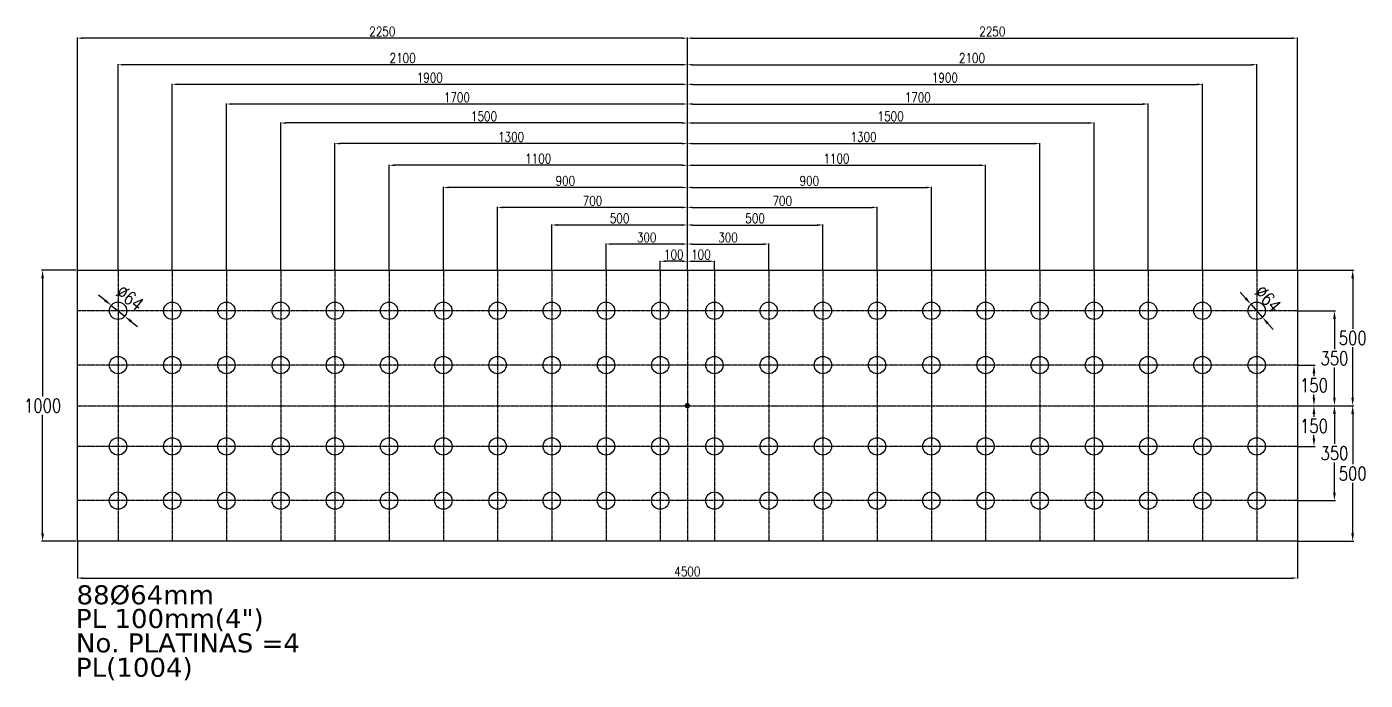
# Model space of a CAD drawing. Header units: millimetres. Extents: x 1541 to 289025, y -12015 to 47026.
# Drawn here: x 41778 to 46715, y 4134 to 6544 of the extents above; entities that cross this region are included whole.
import ezdxf

# ---------------------------------------------------------------- set-up
doc = ezdxf.new("R2010")
doc.units = ezdxf.units.MM
doc.header["$LTSCALE"] = 0.1
doc.linetypes.add('DASHDOT', pattern=[25.4, 12.7, -6.35, 0, -6.35])
for name, color, linetype in [('COTAS', 8, 'Continuous'), ('EJE PERNO', 1, 'DASHDOT'), ('PERNOS', 3, 'Continuous'), ('PLATINA', 5, 'Continuous'), ('TEXTO GENERAL', 3, 'Continuous')]:
    doc.layers.add(name, color=color, linetype=linetype)
doc.styles.add('CNI_COTAS', font='romans.shx', dxfattribs={"width": 0.8})
doc.styles.add('VERDANA', font='verdana.ttf')
doc.dimstyles.new('1.2', dxfattribs={"dimscale": 0, "dimtxt": 35, "dimasz": 20, "dimexe": 2, "dimexo": 2, "dimgap": 7, "dimtad": 1, "dimdec": 0, "dimzin": 4, "dimdsep": 46, "dimtxsty": 'CNI_COTAS', "dimcen": 0, "dimclrd": 256, "dimclrt": 3, "dimadec": 0, "dimazin": 0, "dimtfac": 1, "dimtdec": 0, "dimtmove": 2, "dimatfit": 0, "dimfxl": 0.05, "dimtolj": 1, "dimtzin": 0, "dimarcsym": 1})
doc.dimstyles.new('1.3', dxfattribs={"dimscale": 0, "dimtxt": 50, "dimasz": 30, "dimexe": 4, "dimexo": 4, "dimgap": 9, "dimtad": 1, "dimdec": 0, "dimzin": 4, "dimdsep": 46, "dimtxsty": 'CNI_COTAS', "dimcen": 0, "dimclrd": 256, "dimclrt": 3, "dimadec": 0, "dimazin": 0, "dimtfac": 1, "dimtdec": 0, "dimtmove": 2, "dimatfit": 0, "dimfxl": 0.05, "dimtolj": 1, "dimtzin": 0, "dimarcsym": 0})

# ---------------------------------------------------------------- blocks, each defined once
blk = doc.blocks.new('*D1803')
at = {"layer": 'COTAS', "color": 0, "lineweight": -2, "transparency": 16777216}
for p, q in [((44214.3, 5648.2), (44214.3, 5681)), ((44314.3, 5648.2), (44314.3, 5681))]:
    blk.add_line(p, q, dxfattribs=at)
at = {"layer": 'COTAS', "lineweight": -2, "transparency": 16777216}
blk.add_line((44234.3, 5679), (44294.3, 5679), dxfattribs=at)
at = {"layer": 'COTAS', "transparency": 16777216}
for points in [[(44234.3, 5682.3), (44234.3, 5675.7), (44214.3, 5679)], [(44294.3, 5682.3), (44294.3, 5675.7), (44314.3, 5679)]]:
    blk.add_solid(points, dxfattribs=at)
at = {"layer": 'Defpoints', "color": 0, "transparency": 16777216}
for p in [(44314.3, 5679), (44214.3, 5646.2), (44314.3, 5646.2)]:
    blk.add_point(p, dxfattribs=at)
at = {"layer": 'COTAS', "color": 3, "transparency": 16777216, "insert": (44264.3, 5703.5), "char_height": 35, "attachment_point": 5, "style": 'CNI_COTAS'}
blk.add_mtext('\\A1;100', dxfattribs=at)
blk = doc.blocks.new('*D1804')
at = {"layer": 'COTAS', "color": 0, "lineweight": -2, "transparency": 16777216}
for p, q in [((44214.3, 5648.2), (44214.3, 5744.3)), ((44514.3, 5648.2), (44514.3, 5744.3))]:
    blk.add_line(p, q, dxfattribs=at)
at = {"layer": 'COTAS', "lineweight": -2, "transparency": 16777216}
blk.add_line((44234.3, 5742.3), (44494.3, 5742.3), dxfattribs=at)
at = {"layer": 'COTAS', "transparency": 16777216}
for points in [[(44234.3, 5745.6), (44234.3, 5738.9), (44214.3, 5742.3)], [(44494.3, 5745.6), (44494.3, 5738.9), (44514.3, 5742.3)]]:
    blk.add_solid(points, dxfattribs=at)
at = {"layer": 'Defpoints', "color": 0, "transparency": 16777216}
for p in [(44514.3, 5742.3), (44214.3, 5646.2), (44514.3, 5646.2)]:
    blk.add_point(p, dxfattribs=at)
at = {"layer": 'COTAS', "color": 3, "transparency": 16777216, "insert": (44364.3, 5766.8), "char_height": 35, "attachment_point": 5, "style": 'CNI_COTAS'}
blk.add_mtext('\\A1;300', dxfattribs=at)
blk = doc.blocks.new('*D1805')
at = {"layer": 'COTAS', "color": 0, "lineweight": -2, "transparency": 16777216}
for p, q in [((44214.3, 5648.2), (44214.3, 5814.6)), ((44714.3, 5648.2), (44714.3, 5814.6))]:
    blk.add_line(p, q, dxfattribs=at)
at = {"layer": 'COTAS', "lineweight": -2, "transparency": 16777216}
blk.add_line((44234.3, 5812.6), (44694.3, 5812.6), dxfattribs=at)
at = {"layer": 'COTAS', "transparency": 16777216}
for points in [[(44234.3, 5816), (44234.3, 5809.3), (44214.3, 5812.6)], [(44694.3, 5816), (44694.3, 5809.3), (44714.3, 5812.6)]]:
    blk.add_solid(points, dxfattribs=at)
at = {"layer": 'Defpoints', "color": 0, "transparency": 16777216}
for p in [(44714.3, 5812.6), (44214.3, 5646.2), (44714.3, 5646.2)]:
    blk.add_point(p, dxfattribs=at)
at = {"layer": 'COTAS', "color": 3, "transparency": 16777216, "insert": (44464.3, 5837.1), "char_height": 35, "attachment_point": 5, "style": 'CNI_COTAS'}
blk.add_mtext('\\A1;500', dxfattribs=at)
blk = doc.blocks.new('*D1806')
at = {"layer": 'COTAS', "color": 0, "lineweight": -2, "transparency": 16777216}
for p, q in [((44214.3, 5648.2), (44214.3, 5879.5)), ((44914.3, 5648.2), (44914.3, 5879.5))]:
    blk.add_line(p, q, dxfattribs=at)
at = {"layer": 'COTAS', "lineweight": -2, "transparency": 16777216}
blk.add_line((44234.3, 5877.5), (44894.3, 5877.5), dxfattribs=at)
at = {"layer": 'COTAS', "transparency": 16777216}
for points in [[(44234.3, 5880.8), (44234.3, 5874.1), (44214.3, 5877.5)], [(44894.3, 5880.8), (44894.3, 5874.1), (44914.3, 5877.5)]]:
    blk.add_solid(points, dxfattribs=at)
at = {"layer": 'Defpoints', "color": 0, "transparency": 16777216}
for p in [(44914.3, 5877.5), (44214.3, 5646.2), (44914.3, 5646.2)]:
    blk.add_point(p, dxfattribs=at)
at = {"layer": 'COTAS', "color": 3, "transparency": 16777216, "insert": (44564.3, 5902), "char_height": 35, "attachment_point": 5, "style": 'CNI_COTAS'}
blk.add_mtext('\\A1;700', dxfattribs=at)
blk = doc.blocks.new('*D1328')
at = {"layer": 'COTAS', "color": 0, "lineweight": -2, "transparency": 16777216}
for p, q in [((44214.3, 5648.2), (44214.3, 5952.9)), ((45114.3, 5648.2), (45114.3, 5952.9))]:
    blk.add_line(p, q, dxfattribs=at)
at = {"layer": 'COTAS', "lineweight": -2, "transparency": 16777216}
blk.add_line((44234.3, 5950.9), (45094.3, 5950.9), dxfattribs=at)
at = {"layer": 'COTAS', "transparency": 16777216}
for points in [[(44234.3, 5954.3), (44234.3, 5947.6), (44214.3, 5950.9)], [(45094.3, 5954.3), (45094.3, 5947.6), (45114.3, 5950.9)]]:
    blk.add_solid(points, dxfattribs=at)
at = {"layer": 'Defpoints', "color": 0, "transparency": 16777216}
for p in [(45114.3, 5950.9), (44214.3, 5646.2), (45114.3, 5646.2)]:
    blk.add_point(p, dxfattribs=at)
at = {"layer": 'COTAS', "color": 3, "transparency": 16777216, "insert": (44664.3, 5975.4), "char_height": 35, "attachment_point": 5, "style": 'CNI_COTAS'}
blk.add_mtext('\\A1;900', dxfattribs=at)
blk = doc.blocks.new('*D1807')
at = {"layer": 'COTAS', "color": 0, "lineweight": -2, "transparency": 16777216}
for p, q in [((44214.3, 5648.2), (44214.3, 6034.9)), ((45314.3, 5648.2), (45314.3, 6034.9))]:
    blk.add_line(p, q, dxfattribs=at)
at = {"layer": 'COTAS', "lineweight": -2, "transparency": 16777216}
blk.add_line((44234.3, 6032.9), (45294.3, 6032.9), dxfattribs=at)
at = {"layer": 'COTAS', "transparency": 16777216}
for points in [[(44234.3, 6036.2), (44234.3, 6029.5), (44214.3, 6032.9)], [(45294.3, 6036.2), (45294.3, 6029.5), (45314.3, 6032.9)]]:
    blk.add_solid(points, dxfattribs=at)
at = {"layer": 'Defpoints', "color": 0, "transparency": 16777216}
for p in [(45314.3, 6032.9), (44214.3, 5646.2), (45314.3, 5646.2)]:
    blk.add_point(p, dxfattribs=at)
at = {"layer": 'COTAS', "color": 3, "transparency": 16777216, "insert": (44764.3, 6057.4), "char_height": 35, "attachment_point": 5, "style": 'CNI_COTAS'}
blk.add_mtext('\\A1;1100', dxfattribs=at)
blk = doc.blocks.new('*D1791')
at = {"layer": 'COTAS', "color": 0, "lineweight": -2, "transparency": 16777216}
for p, q in [((44214.3, 5648.2), (44214.3, 6114.8)), ((45514.3, 5648.2), (45514.3, 6114.8))]:
    blk.add_line(p, q, dxfattribs=at)
at = {"layer": 'COTAS', "lineweight": -2, "transparency": 16777216}
blk.add_line((44234.3, 6112.8), (45494.3, 6112.8), dxfattribs=at)
at = {"layer": 'COTAS', "transparency": 16777216}
for points in [[(44234.3, 6116.1), (44234.3, 6109.4), (44214.3, 6112.8)], [(45494.3, 6116.1), (45494.3, 6109.4), (45514.3, 6112.8)]]:
    blk.add_solid(points, dxfattribs=at)
at = {"layer": 'Defpoints', "color": 0, "transparency": 16777216}
for p in [(45514.3, 6112.8), (44214.3, 5646.2), (45514.3, 5646.2)]:
    blk.add_point(p, dxfattribs=at)
at = {"layer": 'COTAS', "color": 3, "transparency": 16777216, "insert": (44864.3, 6137.3), "char_height": 35, "attachment_point": 5, "style": 'CNI_COTAS'}
blk.add_mtext('\\A1;1300', dxfattribs=at)
blk = doc.blocks.new('*D1792')
at = {"layer": 'COTAS', "color": 0, "lineweight": -2, "transparency": 16777216}
for p, q in [((44214.3, 5648.2), (44214.3, 6190.8)), ((45714.3, 5648.2), (45714.3, 6190.8))]:
    blk.add_line(p, q, dxfattribs=at)
at = {"layer": 'COTAS', "lineweight": -2, "transparency": 16777216}
blk.add_line((44234.3, 6188.8), (45694.3, 6188.8), dxfattribs=at)
at = {"layer": 'COTAS', "transparency": 16777216}
for points in [[(44234.3, 6192.1), (44234.3, 6185.5), (44214.3, 6188.8)], [(45694.3, 6192.1), (45694.3, 6185.5), (45714.3, 6188.8)]]:
    blk.add_solid(points, dxfattribs=at)
at = {"layer": 'Defpoints', "color": 0, "transparency": 16777216}
for p in [(45714.3, 6188.8), (44214.3, 5646.2), (45714.3, 5646.2)]:
    blk.add_point(p, dxfattribs=at)
at = {"layer": 'COTAS', "color": 3, "transparency": 16777216, "insert": (44964.3, 6213.3), "char_height": 35, "attachment_point": 5, "style": 'CNI_COTAS'}
blk.add_mtext('\\A1;1500', dxfattribs=at)
blk = doc.blocks.new('*D1793')
at = {"layer": 'COTAS', "color": 0, "lineweight": -2, "transparency": 16777216}
for p, q in [((44214.3, 5648.2), (44214.3, 6260.7)), ((45914.3, 5648.2), (45914.3, 6260.7))]:
    blk.add_line(p, q, dxfattribs=at)
at = {"layer": 'COTAS', "lineweight": -2, "transparency": 16777216}
blk.add_line((44234.3, 6258.7), (45894.3, 6258.7), dxfattribs=at)
at = {"layer": 'COTAS', "transparency": 16777216}
for points in [[(44234.3, 6262.1), (44234.3, 6255.4), (44214.3, 6258.7)], [(45894.3, 6262.1), (45894.3, 6255.4), (45914.3, 6258.7)]]:
    blk.add_solid(points, dxfattribs=at)
at = {"layer": 'Defpoints', "color": 0, "transparency": 16777216}
for p in [(45914.3, 6258.7), (44214.3, 5646.2), (45914.3, 5646.2)]:
    blk.add_point(p, dxfattribs=at)
at = {"layer": 'COTAS', "color": 3, "transparency": 16777216, "insert": (45064.3, 6283.2), "char_height": 35, "attachment_point": 5, "style": 'CNI_COTAS'}
blk.add_mtext('\\A1;1700', dxfattribs=at)
blk = doc.blocks.new('*D1794')
at = {"layer": 'COTAS', "color": 0, "lineweight": -2, "transparency": 16777216}
for p, q in [((44214.3, 5648.2), (44214.3, 6333.3)), ((46114.3, 5648.2), (46114.3, 6333.3))]:
    blk.add_line(p, q, dxfattribs=at)
at = {"layer": 'COTAS', "lineweight": -2, "transparency": 16777216}
blk.add_line((44234.3, 6331.3), (46094.3, 6331.3), dxfattribs=at)
at = {"layer": 'COTAS', "transparency": 16777216}
for points in [[(44234.3, 6334.6), (44234.3, 6327.9), (44214.3, 6331.3)], [(46094.3, 6334.6), (46094.3, 6327.9), (46114.3, 6331.3)]]:
    blk.add_solid(points, dxfattribs=at)
at = {"layer": 'Defpoints', "color": 0, "transparency": 16777216}
for p in [(46114.3, 6331.3), (44214.3, 5646.2), (46114.3, 5646.2)]:
    blk.add_point(p, dxfattribs=at)
at = {"layer": 'COTAS', "color": 3, "transparency": 16777216, "insert": (45164.3, 6355.8), "char_height": 35, "attachment_point": 5, "style": 'CNI_COTAS'}
blk.add_mtext('\\A1;1900', dxfattribs=at)
blk = doc.blocks.new('*D1795')
at = {"layer": 'COTAS', "color": 0, "lineweight": -2, "transparency": 16777216}
for p, q in [((44214.3, 5648.2), (44214.3, 6405.7)), ((46314.3, 5648.2), (46314.3, 6405.7))]:
    blk.add_line(p, q, dxfattribs=at)
at = {"layer": 'COTAS', "lineweight": -2, "transparency": 16777216}
blk.add_line((44234.3, 6403.7), (46294.3, 6403.7), dxfattribs=at)
at = {"layer": 'COTAS', "transparency": 16777216}
for points in [[(44234.3, 6407.1), (44234.3, 6400.4), (44214.3, 6403.7)], [(46294.3, 6407.1), (46294.3, 6400.4), (46314.3, 6403.7)]]:
    blk.add_solid(points, dxfattribs=at)
at = {"layer": 'Defpoints', "color": 0, "transparency": 16777216}
for p in [(46314.3, 6403.7), (44214.3, 5646.2), (46314.3, 5646.2)]:
    blk.add_point(p, dxfattribs=at)
at = {"layer": 'COTAS', "color": 3, "transparency": 16777216, "insert": (45264.3, 6428.2), "char_height": 35, "attachment_point": 5, "style": 'CNI_COTAS'}
blk.add_mtext('\\A1;2100', dxfattribs=at)
blk = doc.blocks.new('*D1796')
at = {"layer": 'COTAS', "color": 0, "lineweight": -2, "transparency": 16777216}
for p, q in [((44214.3, 5648.2), (44214.3, 6503.6)), ((46464.3, 5648.2), (46464.3, 6503.6))]:
    blk.add_line(p, q, dxfattribs=at)
at = {"layer": 'COTAS', "lineweight": -2, "transparency": 16777216}
blk.add_line((44234.3, 6501.6), (46444.3, 6501.6), dxfattribs=at)
at = {"layer": 'COTAS', "transparency": 16777216}
for points in [[(44234.3, 6504.9), (44234.3, 6498.2), (44214.3, 6501.6)], [(46444.3, 6504.9), (46444.3, 6498.2), (46464.3, 6501.6)]]:
    blk.add_solid(points, dxfattribs=at)
at = {"layer": 'Defpoints', "color": 0, "transparency": 16777216}
for p in [(46464.3, 6501.6), (44214.3, 5646.2), (46464.3, 5646.2)]:
    blk.add_point(p, dxfattribs=at)
at = {"layer": 'COTAS', "color": 3, "transparency": 16777216, "insert": (45339.3, 6526.1), "char_height": 35, "attachment_point": 5, "style": 'CNI_COTAS'}
blk.add_mtext('\\A1;2250', dxfattribs=at)
blk = doc.blocks.new('*D1312')
at = {"layer": 'COTAS', "color": 0, "lineweight": -2, "transparency": 16777216}
for p, q in [((44114.3, 5648.2), (44114.3, 5681)), ((44214.3, 5648.2), (44214.3, 5681))]:
    blk.add_line(p, q, dxfattribs=at)
at = {"layer": 'COTAS', "lineweight": -2, "transparency": 16777216}
blk.add_line((44194.3, 5679), (44134.3, 5679), dxfattribs=at)
at = {"layer": 'COTAS', "transparency": 16777216}
for points in [[(44134.3, 5682.3), (44134.3, 5675.7), (44114.3, 5679)], [(44194.3, 5682.3), (44194.3, 5675.7), (44214.3, 5679)]]:
    blk.add_solid(points, dxfattribs=at)
at = {"layer": 'Defpoints', "color": 0, "transparency": 16777216}
for p in [(44114.3, 5679), (44114.3, 5646.2), (44214.3, 5646.2)]:
    blk.add_point(p, dxfattribs=at)
at = {"layer": 'COTAS', "color": 3, "transparency": 16777216, "insert": (44164.3, 5703.5), "char_height": 35, "attachment_point": 5, "style": 'CNI_COTAS'}
blk.add_mtext('\\A1;100', dxfattribs=at)
blk = doc.blocks.new('*D1313')
at = {"layer": 'COTAS', "color": 0, "lineweight": -2, "transparency": 16777216}
for p, q in [((43914.3, 5648.2), (43914.3, 5744.3)), ((44214.3, 5648.2), (44214.3, 5744.3))]:
    blk.add_line(p, q, dxfattribs=at)
at = {"layer": 'COTAS', "lineweight": -2, "transparency": 16777216}
blk.add_line((44194.3, 5742.3), (43934.3, 5742.3), dxfattribs=at)
at = {"layer": 'COTAS', "transparency": 16777216}
for points in [[(43934.3, 5745.6), (43934.3, 5738.9), (43914.3, 5742.3)], [(44194.3, 5745.6), (44194.3, 5738.9), (44214.3, 5742.3)]]:
    blk.add_solid(points, dxfattribs=at)
at = {"layer": 'Defpoints', "color": 0, "transparency": 16777216}
for p in [(43914.3, 5742.3), (43914.3, 5646.2), (44214.3, 5646.2)]:
    blk.add_point(p, dxfattribs=at)
at = {"layer": 'COTAS', "color": 3, "transparency": 16777216, "insert": (44064.3, 5766.8), "char_height": 35, "attachment_point": 5, "style": 'CNI_COTAS'}
blk.add_mtext('\\A1;300', dxfattribs=at)
blk = doc.blocks.new('*D1314')
at = {"layer": 'COTAS', "color": 0, "lineweight": -2, "transparency": 16777216}
for p, q in [((43714.3, 5648.2), (43714.3, 5814.6)), ((44214.3, 5648.2), (44214.3, 5814.6))]:
    blk.add_line(p, q, dxfattribs=at)
at = {"layer": 'COTAS', "lineweight": -2, "transparency": 16777216}
blk.add_line((44194.3, 5812.6), (43734.3, 5812.6), dxfattribs=at)
at = {"layer": 'COTAS', "transparency": 16777216}
for points in [[(43734.3, 5816), (43734.3, 5809.3), (43714.3, 5812.6)], [(44194.3, 5816), (44194.3, 5809.3), (44214.3, 5812.6)]]:
    blk.add_solid(points, dxfattribs=at)
at = {"layer": 'Defpoints', "color": 0, "transparency": 16777216}
for p in [(43714.3, 5812.6), (43714.3, 5646.2), (44214.3, 5646.2)]:
    blk.add_point(p, dxfattribs=at)
at = {"layer": 'COTAS', "color": 3, "transparency": 16777216, "insert": (43964.3, 5837.1), "char_height": 35, "attachment_point": 5, "style": 'CNI_COTAS'}
blk.add_mtext('\\A1;500', dxfattribs=at)
blk = doc.blocks.new('*D1315')
at = {"layer": 'COTAS', "color": 0, "lineweight": -2, "transparency": 16777216}
for p, q in [((43514.3, 5648.2), (43514.3, 5879.5)), ((44214.3, 5648.2), (44214.3, 5879.5))]:
    blk.add_line(p, q, dxfattribs=at)
at = {"layer": 'COTAS', "lineweight": -2, "transparency": 16777216}
blk.add_line((44194.3, 5877.5), (43534.3, 5877.5), dxfattribs=at)
at = {"layer": 'COTAS', "transparency": 16777216}
for points in [[(43534.3, 5880.8), (43534.3, 5874.1), (43514.3, 5877.5)], [(44194.3, 5880.8), (44194.3, 5874.1), (44214.3, 5877.5)]]:
    blk.add_solid(points, dxfattribs=at)
at = {"layer": 'Defpoints', "color": 0, "transparency": 16777216}
for p in [(43514.3, 5877.5), (43514.3, 5646.2), (44214.3, 5646.2)]:
    blk.add_point(p, dxfattribs=at)
at = {"layer": 'COTAS', "color": 3, "transparency": 16777216, "insert": (43864.3, 5902), "char_height": 35, "attachment_point": 5, "style": 'CNI_COTAS'}
blk.add_mtext('\\A1;700', dxfattribs=at)
blk = doc.blocks.new('*D1316')
at = {"layer": 'COTAS', "color": 0, "lineweight": -2, "transparency": 16777216}
for p, q in [((43314.3, 5648.2), (43314.3, 5952.9)), ((44214.3, 5648.2), (44214.3, 5952.9))]:
    blk.add_line(p, q, dxfattribs=at)
at = {"layer": 'COTAS', "lineweight": -2, "transparency": 16777216}
blk.add_line((44194.3, 5950.9), (43334.3, 5950.9), dxfattribs=at)
at = {"layer": 'COTAS', "transparency": 16777216}
for points in [[(43334.3, 5954.3), (43334.3, 5947.6), (43314.3, 5950.9)], [(44194.3, 5954.3), (44194.3, 5947.6), (44214.3, 5950.9)]]:
    blk.add_solid(points, dxfattribs=at)
at = {"layer": 'Defpoints', "color": 0, "transparency": 16777216}
for p in [(43314.3, 5950.9), (43314.3, 5646.2), (44214.3, 5646.2)]:
    blk.add_point(p, dxfattribs=at)
at = {"layer": 'COTAS', "color": 3, "transparency": 16777216, "insert": (43764.3, 5975.4), "char_height": 35, "attachment_point": 5, "style": 'CNI_COTAS'}
blk.add_mtext('\\A1;900', dxfattribs=at)
blk = doc.blocks.new('*D1317')
at = {"layer": 'COTAS', "color": 0, "lineweight": -2, "transparency": 16777216}
for p, q in [((43114.3, 5648.2), (43114.3, 6034.9)), ((44214.3, 5648.2), (44214.3, 6034.9))]:
    blk.add_line(p, q, dxfattribs=at)
at = {"layer": 'COTAS', "lineweight": -2, "transparency": 16777216}
blk.add_line((44194.3, 6032.9), (43134.3, 6032.9), dxfattribs=at)
at = {"layer": 'COTAS', "transparency": 16777216}
for points in [[(43134.3, 6036.2), (43134.3, 6029.5), (43114.3, 6032.9)], [(44194.3, 6036.2), (44194.3, 6029.5), (44214.3, 6032.9)]]:
    blk.add_solid(points, dxfattribs=at)
at = {"layer": 'Defpoints', "color": 0, "transparency": 16777216}
for p in [(43114.3, 6032.9), (43114.3, 5646.2), (44214.3, 5646.2)]:
    blk.add_point(p, dxfattribs=at)
at = {"layer": 'COTAS', "color": 3, "transparency": 16777216, "insert": (43664.3, 6057.4), "char_height": 35, "attachment_point": 5, "style": 'CNI_COTAS'}
blk.add_mtext('\\A1;1100', dxfattribs=at)
blk = doc.blocks.new('*D1318')
at = {"layer": 'COTAS', "color": 0, "lineweight": -2, "transparency": 16777216}
for p, q in [((42914.3, 5648.2), (42914.3, 6114.8)), ((44214.3, 5648.2), (44214.3, 6114.8))]:
    blk.add_line(p, q, dxfattribs=at)
at = {"layer": 'COTAS', "lineweight": -2, "transparency": 16777216}
blk.add_line((44194.3, 6112.8), (42934.3, 6112.8), dxfattribs=at)
at = {"layer": 'COTAS', "transparency": 16777216}
for points in [[(42934.3, 6116.1), (42934.3, 6109.4), (42914.3, 6112.8)], [(44194.3, 6116.1), (44194.3, 6109.4), (44214.3, 6112.8)]]:
    blk.add_solid(points, dxfattribs=at)
at = {"layer": 'Defpoints', "color": 0, "transparency": 16777216}
for p in [(42914.3, 6112.8), (42914.3, 5646.2), (44214.3, 5646.2)]:
    blk.add_point(p, dxfattribs=at)
at = {"layer": 'COTAS', "color": 3, "transparency": 16777216, "insert": (43564.3, 6137.3), "char_height": 35, "attachment_point": 5, "style": 'CNI_COTAS'}
blk.add_mtext('\\A1;1300', dxfattribs=at)
blk = doc.blocks.new('*D1319')
at = {"layer": 'COTAS', "color": 0, "lineweight": -2, "transparency": 16777216}
for p, q in [((42714.3, 5648.2), (42714.3, 6190.8)), ((44214.3, 5648.2), (44214.3, 6190.8))]:
    blk.add_line(p, q, dxfattribs=at)
at = {"layer": 'COTAS', "lineweight": -2, "transparency": 16777216}
blk.add_line((44194.3, 6188.8), (42734.3, 6188.8), dxfattribs=at)
at = {"layer": 'COTAS', "transparency": 16777216}
for points in [[(42734.3, 6192.1), (42734.3, 6185.5), (42714.3, 6188.8)], [(44194.3, 6192.1), (44194.3, 6185.5), (44214.3, 6188.8)]]:
    blk.add_solid(points, dxfattribs=at)
at = {"layer": 'Defpoints', "color": 0, "transparency": 16777216}
for p in [(42714.3, 6188.8), (42714.3, 5646.2), (44214.3, 5646.2)]:
    blk.add_point(p, dxfattribs=at)
at = {"layer": 'COTAS', "color": 3, "transparency": 16777216, "insert": (43464.3, 6213.3), "char_height": 35, "attachment_point": 5, "style": 'CNI_COTAS'}
blk.add_mtext('\\A1;1500', dxfattribs=at)
blk = doc.blocks.new('*D1320')
at = {"layer": 'COTAS', "color": 0, "lineweight": -2, "transparency": 16777216}
for p, q in [((42514.3, 5648.2), (42514.3, 6260.7)), ((44214.3, 5648.2), (44214.3, 6260.7))]:
    blk.add_line(p, q, dxfattribs=at)
at = {"layer": 'COTAS', "lineweight": -2, "transparency": 16777216}
blk.add_line((44194.3, 6258.7), (42534.3, 6258.7), dxfattribs=at)
at = {"layer": 'COTAS', "transparency": 16777216}
for points in [[(42534.3, 6262.1), (42534.3, 6255.4), (42514.3, 6258.7)], [(44194.3, 6262.1), (44194.3, 6255.4), (44214.3, 6258.7)]]:
    blk.add_solid(points, dxfattribs=at)
at = {"layer": 'Defpoints', "color": 0, "transparency": 16777216}
for p in [(42514.3, 6258.7), (42514.3, 5646.2), (44214.3, 5646.2)]:
    blk.add_point(p, dxfattribs=at)
at = {"layer": 'COTAS', "color": 3, "transparency": 16777216, "insert": (43364.3, 6283.2), "char_height": 35, "attachment_point": 5, "style": 'CNI_COTAS'}
blk.add_mtext('\\A1;1700', dxfattribs=at)
blk = doc.blocks.new('*D1321')
at = {"layer": 'COTAS', "color": 0, "lineweight": -2, "transparency": 16777216}
for p, q in [((42314.3, 5648.2), (42314.3, 6333.3)), ((44214.3, 5648.2), (44214.3, 6333.3))]:
    blk.add_line(p, q, dxfattribs=at)
at = {"layer": 'COTAS', "lineweight": -2, "transparency": 16777216}
blk.add_line((44194.3, 6331.3), (42334.3, 6331.3), dxfattribs=at)
at = {"layer": 'COTAS', "transparency": 16777216}
for points in [[(42334.3, 6334.6), (42334.3, 6327.9), (42314.3, 6331.3)], [(44194.3, 6334.6), (44194.3, 6327.9), (44214.3, 6331.3)]]:
    blk.add_solid(points, dxfattribs=at)
at = {"layer": 'Defpoints', "color": 0, "transparency": 16777216}
for p in [(42314.3, 6331.3), (42314.3, 5646.2), (44214.3, 5646.2)]:
    blk.add_point(p, dxfattribs=at)
at = {"layer": 'COTAS', "color": 3, "transparency": 16777216, "insert": (43264.3, 6355.8), "char_height": 35, "attachment_point": 5, "style": 'CNI_COTAS'}
blk.add_mtext('\\A1;1900', dxfattribs=at)
blk = doc.blocks.new('*D1322')
at = {"layer": 'COTAS', "color": 0, "lineweight": -2, "transparency": 16777216}
for p, q in [((42114.3, 5648.2), (42114.3, 6405.7)), ((44214.3, 5648.2), (44214.3, 6405.7))]:
    blk.add_line(p, q, dxfattribs=at)
at = {"layer": 'COTAS', "lineweight": -2, "transparency": 16777216}
blk.add_line((44194.3, 6403.7), (42134.3, 6403.7), dxfattribs=at)
at = {"layer": 'COTAS', "transparency": 16777216}
for points in [[(42134.3, 6407.1), (42134.3, 6400.4), (42114.3, 6403.7)], [(44194.3, 6407.1), (44194.3, 6400.4), (44214.3, 6403.7)]]:
    blk.add_solid(points, dxfattribs=at)
at = {"layer": 'Defpoints', "color": 0, "transparency": 16777216}
for p in [(42114.3, 6403.7), (42114.3, 5646.2), (44214.3, 5646.2)]:
    blk.add_point(p, dxfattribs=at)
at = {"layer": 'COTAS', "color": 3, "transparency": 16777216, "insert": (43164.3, 6428.2), "char_height": 35, "attachment_point": 5, "style": 'CNI_COTAS'}
blk.add_mtext('\\A1;2100', dxfattribs=at)
blk = doc.blocks.new('*D1323')
at = {"layer": 'COTAS', "color": 0, "lineweight": -2, "transparency": 16777216}
for p, q in [((41964.3, 5648.2), (41964.3, 6503.6)), ((44214.3, 5648.2), (44214.3, 6503.6))]:
    blk.add_line(p, q, dxfattribs=at)
at = {"layer": 'COTAS', "lineweight": -2, "transparency": 16777216}
blk.add_line((44194.3, 6501.6), (41984.3, 6501.6), dxfattribs=at)
at = {"layer": 'COTAS', "transparency": 16777216}
for points in [[(41984.3, 6504.9), (41984.3, 6498.2), (41964.3, 6501.6)], [(44194.3, 6504.9), (44194.3, 6498.2), (44214.3, 6501.6)]]:
    blk.add_solid(points, dxfattribs=at)
at = {"layer": 'Defpoints', "color": 0, "transparency": 16777216}
for p in [(41964.3, 6501.6), (41964.3, 5646.2), (44214.3, 5646.2)]:
    blk.add_point(p, dxfattribs=at)
at = {"layer": 'COTAS', "color": 3, "transparency": 16777216, "insert": (43089.3, 6526.1), "char_height": 35, "attachment_point": 5, "style": 'CNI_COTAS'}
blk.add_mtext('\\A1;2250', dxfattribs=at)
blk = doc.blocks.new('*D1797')
at = {"layer": 'COTAS', "color": 0, "lineweight": -2, "ltscale": 3, "transparency": 16777216}
for p, q in [((46468.3, 5296.2), (46529.6, 5296.2)), ((46468.3, 5146.2), (46529.6, 5146.2))]:
    blk.add_line(p, q, dxfattribs=at)
at = {"layer": 'COTAS', "lineweight": -2, "ltscale": 3, "transparency": 16777216}
for p, q in [((46525.6, 5266.2), (46525.6, 5255.2)), ((46525.6, 5176.2), (46525.6, 5187.2))]:
    blk.add_line(p, q, dxfattribs=at)
at = {"layer": 'COTAS', "ltscale": 3, "transparency": 16777216}
for points in [[(46520.6, 5266.2), (46530.6, 5266.2), (46525.6, 5296.2)], [(46520.6, 5176.2), (46530.6, 5176.2), (46525.6, 5146.2)]]:
    blk.add_solid(points, dxfattribs=at)
at = {"layer": 'Defpoints', "color": 0, "ltscale": 3, "transparency": 16777216}
for p in [(46464.3, 5296.2), (46525.6, 5296.2), (46464.3, 5146.2)]:
    blk.add_point(p, dxfattribs=at)
at = {"layer": 'COTAS', "color": 3, "ltscale": 3, "transparency": 16777216, "insert": (46525.6, 5221.2), "char_height": 50, "attachment_point": 5, "rotation": 0.2, "style": 'CNI_COTAS'}
blk.add_mtext('\\A1;150', dxfattribs=at)
blk = doc.blocks.new('*D1798')
at = {"layer": 'COTAS', "color": 0, "lineweight": -2, "ltscale": 3, "transparency": 16777216}
for p, q in [((46468.3, 5496.2), (46605.2, 5496.2)), ((46468.3, 5146.2), (46605.2, 5146.2))]:
    blk.add_line(p, q, dxfattribs=at)
at = {"layer": 'COTAS', "lineweight": -2, "ltscale": 3, "transparency": 16777216}
for p, q in [((46601.2, 5466.2), (46601.2, 5355.2)), ((46601.2, 5176.2), (46601.2, 5287.2))]:
    blk.add_line(p, q, dxfattribs=at)
at = {"layer": 'COTAS', "ltscale": 3, "transparency": 16777216}
for points in [[(46596.2, 5466.2), (46606.2, 5466.2), (46601.2, 5496.2)], [(46596.2, 5176.2), (46606.2, 5176.2), (46601.2, 5146.2)]]:
    blk.add_solid(points, dxfattribs=at)
at = {"layer": 'Defpoints', "color": 0, "ltscale": 3, "transparency": 16777216}
for p in [(46464.3, 5496.2), (46601.2, 5496.2), (46464.3, 5146.2)]:
    blk.add_point(p, dxfattribs=at)
at = {"layer": 'COTAS', "color": 3, "ltscale": 3, "transparency": 16777216, "insert": (46601.2, 5321.2), "char_height": 50, "attachment_point": 5, "rotation": 0.2, "style": 'CNI_COTAS'}
blk.add_mtext('\\A1;350', dxfattribs=at)
blk = doc.blocks.new('*D1324')
at = {"layer": 'COTAS', "color": 0, "lineweight": -2, "ltscale": 3, "transparency": 16777216}
for p, q in [((46468.3, 5646.2), (46672.4, 5646.2)), ((46468.3, 5146.2), (46672.4, 5146.2))]:
    blk.add_line(p, q, dxfattribs=at)
at = {"layer": 'COTAS', "lineweight": -2, "ltscale": 3, "transparency": 16777216}
for p, q in [((46668.4, 5616.2), (46668.4, 5430.2)), ((46668.4, 5176.2), (46668.4, 5362.2))]:
    blk.add_line(p, q, dxfattribs=at)
at = {"layer": 'COTAS', "ltscale": 3, "transparency": 16777216}
for points in [[(46663.4, 5616.2), (46673.4, 5616.2), (46668.4, 5646.2)], [(46663.4, 5176.2), (46673.4, 5176.2), (46668.4, 5146.2)]]:
    blk.add_solid(points, dxfattribs=at)
at = {"layer": 'Defpoints', "color": 0, "ltscale": 3, "transparency": 16777216}
for p in [(46464.3, 5646.2), (46668.4, 5646.2), (46464.3, 5146.2)]:
    blk.add_point(p, dxfattribs=at)
at = {"layer": 'COTAS', "color": 3, "ltscale": 3, "transparency": 16777216, "insert": (46668.4, 5396.2), "char_height": 50, "attachment_point": 5, "rotation": 0.2, "style": 'CNI_COTAS'}
blk.add_mtext('\\A1;500', dxfattribs=at)
blk = doc.blocks.new('*D1325')
at = {"layer": 'COTAS', "color": 0, "lineweight": -2, "ltscale": 3, "transparency": 16777216}
for p, q in [((46468.3, 5146.2), (46529.6, 5146.2)), ((46468.3, 4996.2), (46529.6, 4996.2))]:
    blk.add_line(p, q, dxfattribs=at)
at = {"layer": 'COTAS', "lineweight": -2, "ltscale": 3, "transparency": 16777216}
for p, q in [((46525.6, 5116.2), (46525.6, 5105.2)), ((46525.6, 5026.2), (46525.6, 5037.2))]:
    blk.add_line(p, q, dxfattribs=at)
at = {"layer": 'COTAS', "ltscale": 3, "transparency": 16777216}
for points in [[(46520.6, 5116.2), (46530.6, 5116.2), (46525.6, 5146.2)], [(46520.6, 5026.2), (46530.6, 5026.2), (46525.6, 4996.2)]]:
    blk.add_solid(points, dxfattribs=at)
at = {"layer": 'Defpoints', "color": 0, "ltscale": 3, "transparency": 16777216}
for p in [(46464.3, 5146.2), (46464.3, 4996.2), (46525.6, 4996.2)]:
    blk.add_point(p, dxfattribs=at)
at = {"layer": 'COTAS', "color": 3, "ltscale": 3, "transparency": 16777216, "insert": (46525.6, 5071.2), "char_height": 50, "attachment_point": 5, "rotation": 0.2, "style": 'CNI_COTAS'}
blk.add_mtext('\\A1;150', dxfattribs=at)
blk = doc.blocks.new('*D1326')
at = {"layer": 'COTAS', "color": 0, "lineweight": -2, "ltscale": 3, "transparency": 16777216}
for p, q in [((46468.3, 5146.2), (46605.2, 5146.2)), ((46468.3, 4796.2), (46605.2, 4796.2))]:
    blk.add_line(p, q, dxfattribs=at)
at = {"layer": 'COTAS', "lineweight": -2, "ltscale": 3, "transparency": 16777216}
for p, q in [((46601.2, 5116.2), (46601.2, 5005.2)), ((46601.2, 4826.2), (46601.2, 4937.2))]:
    blk.add_line(p, q, dxfattribs=at)
at = {"layer": 'COTAS', "ltscale": 3, "transparency": 16777216}
for points in [[(46596.2, 5116.2), (46606.2, 5116.2), (46601.2, 5146.2)], [(46596.2, 4826.2), (46606.2, 4826.2), (46601.2, 4796.2)]]:
    blk.add_solid(points, dxfattribs=at)
at = {"layer": 'Defpoints', "color": 0, "ltscale": 3, "transparency": 16777216}
for p in [(46464.3, 5146.2), (46464.3, 4796.2), (46601.2, 4796.2)]:
    blk.add_point(p, dxfattribs=at)
at = {"layer": 'COTAS', "color": 3, "ltscale": 3, "transparency": 16777216, "insert": (46601.2, 4971.2), "char_height": 50, "attachment_point": 5, "rotation": 0.2, "style": 'CNI_COTAS'}
blk.add_mtext('\\A1;350', dxfattribs=at)
blk = doc.blocks.new('*D1327')
at = {"layer": 'COTAS', "color": 0, "lineweight": -2, "ltscale": 3, "transparency": 16777216}
for p, q in [((46468.3, 5146.2), (46672.4, 5146.2)), ((46468.3, 4646.2), (46672.4, 4646.2))]:
    blk.add_line(p, q, dxfattribs=at)
at = {"layer": 'COTAS', "lineweight": -2, "ltscale": 3, "transparency": 16777216}
for p, q in [((46668.4, 5116.2), (46668.4, 4930.2)), ((46668.4, 4676.2), (46668.4, 4862.2))]:
    blk.add_line(p, q, dxfattribs=at)
at = {"layer": 'COTAS', "ltscale": 3, "transparency": 16777216}
for points in [[(46663.4, 5116.2), (46673.4, 5116.2), (46668.4, 5146.2)], [(46663.4, 4676.2), (46673.4, 4676.2), (46668.4, 4646.2)]]:
    blk.add_solid(points, dxfattribs=at)
at = {"layer": 'Defpoints', "color": 0, "ltscale": 3, "transparency": 16777216}
for p in [(46464.3, 5146.2), (46464.3, 4646.2), (46668.4, 4646.2)]:
    blk.add_point(p, dxfattribs=at)
at = {"layer": 'COTAS', "color": 3, "ltscale": 3, "transparency": 16777216, "insert": (46668.4, 4896.2), "char_height": 50, "attachment_point": 5, "rotation": 0.2, "style": 'CNI_COTAS'}
blk.add_mtext('\\A1;500', dxfattribs=at)
blk = doc.blocks.new('*D1799')
at = {"layer": 'COTAS', "color": 0, "lineweight": -2, "ltscale": 3, "transparency": 16777216}
for p, q in [((41960.3, 5646.2), (41832.1, 5646.2)), ((41960.3, 4646.2), (41832.1, 4646.2))]:
    blk.add_line(p, q, dxfattribs=at)
at = {"layer": 'COTAS', "lineweight": -2, "ltscale": 3, "transparency": 16777216}
for p, q in [((41836.1, 5616.2), (41836.1, 5180.2)), ((41836.1, 4676.2), (41836.1, 5112.2))]:
    blk.add_line(p, q, dxfattribs=at)
at = {"layer": 'COTAS', "ltscale": 3, "transparency": 16777216}
for points in [[(41831.1, 5616.2), (41841.1, 5616.2), (41836.1, 5646.2)], [(41831.1, 4676.2), (41841.1, 4676.2), (41836.1, 4646.2)]]:
    blk.add_solid(points, dxfattribs=at)
at = {"layer": 'Defpoints', "color": 0, "ltscale": 3, "transparency": 16777216}
for p in [(41964.3, 5646.2), (41836.1, 4646.2), (41964.3, 4646.2)]:
    blk.add_point(p, dxfattribs=at)
at = {"layer": 'COTAS', "color": 3, "ltscale": 3, "transparency": 16777216, "insert": (41836.1, 5146.2), "char_height": 50, "attachment_point": 5, "rotation": 0.2, "style": 'CNI_COTAS'}
blk.add_mtext('\\A1;1000', dxfattribs=at)
blk = doc.blocks.new('*D1800')
at = {"layer": 'COTAS', "color": 0, "lineweight": -2, "transparency": 16777216}
for p, q in [((41964.3, 4644.2), (41964.3, 4508.7)), ((46464.3, 4644.2), (46464.3, 4508.7))]:
    blk.add_line(p, q, dxfattribs=at)
at = {"layer": 'COTAS', "lineweight": -2, "transparency": 16777216}
blk.add_line((41984.3, 4510.7), (46444.3, 4510.7), dxfattribs=at)
at = {"layer": 'COTAS', "transparency": 16777216}
for points in [[(41984.3, 4514), (41984.3, 4507.4), (41964.3, 4510.7)], [(46444.3, 4514), (46444.3, 4507.4), (46464.3, 4510.7)]]:
    blk.add_solid(points, dxfattribs=at)
at = {"layer": 'Defpoints', "color": 0, "transparency": 16777216}
for p in [(41964.3, 4646.2), (46464.3, 4646.2), (46464.3, 4510.7)]:
    blk.add_point(p, dxfattribs=at)
at = {"layer": 'COTAS', "color": 3, "transparency": 16777216, "insert": (44214.3, 4535.2), "char_height": 35, "attachment_point": 5, "style": 'CNI_COTAS'}
blk.add_mtext('\\A1;4500', dxfattribs=at)
blk = doc.blocks.new('*D1801')
at = {"layer": 'COTAS', "lineweight": -2, "ltscale": 3, "transparency": 16777216}
for p, q in [((42066.1, 5535.1), (42042.7, 5554)), ((42089.4, 5516.3), (42139.2, 5476)), ((42162.5, 5457.2), (42185.8, 5438.3))]:
    blk.add_line(p, q, dxfattribs=at)
at = {"layer": 'COTAS', "ltscale": 3, "transparency": 16777216}
for points in [[(42069.2, 5539), (42062.9, 5531.3), (42089.4, 5516.3)], [(42165.6, 5461.1), (42159.4, 5453.3), (42139.2, 5476)]]:
    blk.add_solid(points, dxfattribs=at)
at = {"layer": 'Defpoints', "color": 0, "ltscale": 3, "transparency": 16777216}
for p in [(42089.4, 5516.3), (42139.2, 5476)]:
    blk.add_point(p, dxfattribs=at)
at = {"layer": 'COTAS', "color": 3, "ltscale": 3, "transparency": 16777216, "insert": (42158.5, 5543.5), "char_height": 50, "attachment_point": 5, "rotation": 321.0455, "style": 'CNI_COTAS'}
blk.add_mtext('\\A1;∅64', dxfattribs=at)
blk = doc.blocks.new('*D1802')
at = {"layer": 'COTAS', "lineweight": -2, "ltscale": 3, "transparency": 16777216}
for p, q in [((46273.3, 5542.7), (46253.5, 5565.3)), ((46293.2, 5520.2), (46335.4, 5472.1)), ((46355.2, 5449.6), (46375, 5427.1))]:
    blk.add_line(p, q, dxfattribs=at)
at = {"layer": 'COTAS', "ltscale": 3, "transparency": 16777216}
for points in [[(46277.1, 5546), (46269.6, 5539.4), (46293.2, 5520.2)], [(46359, 5452.9), (46351.5, 5446.3), (46335.4, 5472.1)]]:
    blk.add_solid(points, dxfattribs=at)
at = {"layer": 'Defpoints', "color": 0, "ltscale": 3, "transparency": 16777216}
for p in [(46293.2, 5520.2), (46335.4, 5472.1)]:
    blk.add_point(p, dxfattribs=at)
at = {"layer": 'COTAS', "color": 3, "ltscale": 3, "transparency": 16777216, "insert": (46355.7, 5540.2), "char_height": 50, "attachment_point": 5, "rotation": 311.3151, "style": 'CNI_COTAS'}
blk.add_mtext('\\A1;∅64', dxfattribs=at)
blk = doc.blocks.new('A$C7c6421ae')
at = {"layer": 'COTAS', "color": 2, "const_width": 10}
blk.add_lwpolyline([(44209.3, 5146.2, 1), (44219.3, 5146.2, 1)], format="xyb", close=True, dxfattribs=at)
at = {"layer": 'EJE PERNO'}
for p, q in [((42114.3, 5646.2), (42114.3, 4646.2)), ((42314.3, 5646.2), (42314.3, 4646.2)), ((42514.3, 5646.2), (42514.3, 4646.2)), ((42714.3, 5646.2), (42714.3, 4646.2)), ((42914.3, 5646.2), (42914.3, 4646.2)), ((43114.3, 5646.2), (43114.3, 4646.2)), ((43314.3, 5646.2), (43314.3, 4646.2)), ((43514.3, 5646.2), (43514.3, 4646.2)), ((43714.3, 5646.2), (43714.3, 4646.2)), ((43914.3, 5646.2), (43914.3, 4646.2)), ((44114.3, 5646.2), (44114.3, 4646.2)), ((44314.3, 5646.2), (44314.3, 4646.2)), ((44514.3, 5646.2), (44514.3, 4646.2)), ((44714.3, 5646.2), (44714.3, 4646.2)), ((44914.3, 5646.2), (44914.3, 4646.2)), ((45114.3, 5646.2), (45114.3, 4646.2)), ((45314.3, 5646.2), (45314.3, 4646.2)), ((45514.3, 5646.2), (45514.3, 4646.2)), ((45714.3, 5646.2), (45714.3, 4646.2)), ((45914.3, 5646.2), (45914.3, 4646.2)), ((46114.3, 5646.2), (46114.3, 4646.2)), ((46314.3, 5646.2), (46314.3, 4646.2)), ((46464.3, 5496.2), (41964.3, 5496.2)), ((46464.3, 5296.2), (41964.3, 5296.2)), ((46464.3, 4996.2), (41964.3, 4996.2)), ((46464.3, 4796.2), (41964.3, 4796.2))]:
    blk.add_line(p, q, dxfattribs=at)
at = {"layer": 'EJE PERNO', "color": 4}
blk.add_line((44214.3, 5646.2), (44214.3, 4646.2), dxfattribs=at)
blk.add_lwpolyline([(41964.3, 5146.2), (44214.3, 5146.2), (46464.3, 5146.2)], dxfattribs=at)
at = {"layer": 'PERNOS'}
for centre in [(42114.3, 5496.2), (42314.3, 5496.2), (42514.3, 5496.2), (42714.3, 5496.2), (42914.3, 5496.2), (43114.3, 5496.2), (43314.3, 5496.2), (43514.3, 5496.2), (43714.3, 5496.2), (43914.3, 5496.2), (44114.3, 5496.2), (44314.3, 5496.2), (44514.3, 5496.2), (44714.3, 5496.2), (44914.3, 5496.2), (45114.3, 5496.2), (45314.3, 5496.2), (45514.3, 5496.2), (45714.3, 5496.2), (45914.3, 5496.2), (46114.3, 5496.2), (46314.3, 5496.2), (42114.3, 5296.2), (42314.3, 5296.2), (42514.3, 5296.2), (42714.3, 5296.2), (42914.3, 5296.2), (43114.3, 5296.2), (43314.3, 5296.2), (43514.3, 5296.2), (43714.3, 5296.2), (43914.3, 5296.2), (44114.3, 5296.2), (44314.3, 5296.2), (44514.3, 5296.2), (44714.3, 5296.2), (44914.3, 5296.2), (45114.3, 5296.2), (45314.3, 5296.2), (45514.3, 5296.2), (45714.3, 5296.2), (45914.3, 5296.2), (46114.3, 5296.2), (46314.3, 5296.2), (42114.3, 4996.2), (42314.3, 4996.2), (42514.3, 4996.2), (42714.3, 4996.2), (42914.3, 4996.2), (43114.3, 4996.2), (43314.3, 4996.2), (43514.3, 4996.2), (43714.3, 4996.2), (43914.3, 4996.2), (44114.3, 4996.2), (44314.3, 4996.2), (44514.3, 4996.2), (44714.3, 4996.2), (44914.3, 4996.2), (45114.3, 4996.2), (45314.3, 4996.2), (45514.3, 4996.2), (45714.3, 4996.2), (45914.3, 4996.2), (46114.3, 4996.2), (46314.3, 4996.2), (42114.3, 4796.2), (42314.3, 4796.2), (42514.3, 4796.2), (42714.3, 4796.2), (42914.3, 4796.2), (43114.3, 4796.2), (43314.3, 4796.2), (43514.3, 4796.2), (43714.3, 4796.2), (43914.3, 4796.2), (44114.3, 4796.2), (44314.3, 4796.2), (44514.3, 4796.2), (44714.3, 4796.2), (44914.3, 4796.2), (45114.3, 4796.2), (45314.3, 4796.2), (45514.3, 4796.2), (45714.3, 4796.2), (45914.3, 4796.2), (46114.3, 4796.2), (46314.3, 4796.2)]:
    blk.add_circle(centre, 32, dxfattribs=at)
at = {"layer": 'PLATINA', "linetype": 'Continuous'}
blk.add_lwpolyline([(41964.3, 4646.2), (41964.3, 5646.2), (46464.3, 5646.2), (46464.3, 4646.2)], close=True, dxfattribs=at)
at = {"layer": 'TEXTO GENERAL', "color": 3, "style": 'VERDANA'}
for s, p in [('88%%C64mm', (41961.2, 4414)), ('PL 100mm(4")', (41959.1, 4326.7)), ('No. PLATINAS =4', (41959.1, 4236.7)), ('PL(1004)', (41959.1, 4146.7))]:
    blk.add_text(s, height=70, dxfattribs=at).set_placement(p)
at = {"layer": 'COTAS'}
for base, p2, picture, middle in [((41964.3, 6501.6), (41964.3, 5646.2), '*D1323', (43089.3, 6526.1)), ((42114.3, 6403.7), (42114.3, 5646.2), '*D1322', (43164.3, 6428.2)), ((42314.3, 6331.3), (42314.3, 5646.2), '*D1321', (43264.3, 6355.8)), ((42514.3, 6258.7), (42514.3, 5646.2), '*D1320', (43364.3, 6283.2)), ((42714.3, 6188.8), (42714.3, 5646.2), '*D1319', (43464.3, 6213.3)), ((42914.3, 6112.8), (42914.3, 5646.2), '*D1318', (43564.3, 6137.3)), ((43114.3, 6032.9), (43114.3, 5646.2), '*D1317', (43664.3, 6057.4)), ((43314.3, 5950.9), (43314.3, 5646.2), '*D1316', (43764.3, 5975.4)), ((43514.3, 5877.5), (43514.3, 5646.2), '*D1315', (43864.3, 5902)), ((43714.3, 5812.6), (43714.3, 5646.2), '*D1314', (43964.3, 5837.1)), ((43914.3, 5742.3), (43914.3, 5646.2), '*D1313', (44064.3, 5766.8)), ((44114.3, 5679), (44114.3, 5646.2), '*D1312', (44164.3, 5703.5))]:
    dim = blk.add_linear_dim(base=base, p1=(44214.3, 5646.2), p2=p2, angle=180, dimstyle='1.2', override={"dimscale": 1}, dxfattribs=at)
    dim.commit()
    dim.dimension.update_dxf_attribs({"geometry": picture, "text_midpoint": middle})
for base, p1, p2, picture, middle in [((46464.3, 6501.6), (44214.3, 5646.2), (46464.3, 5646.2), '*D1796', (45339.3, 6526.1)), ((46314.3, 6403.7), (44214.3, 5646.2), (46314.3, 5646.2), '*D1795', (45264.3, 6428.2)), ((46114.3, 6331.3), (44214.3, 5646.2), (46114.3, 5646.2), '*D1794', (45164.3, 6355.8)), ((45914.3, 6258.7), (44214.3, 5646.2), (45914.3, 5646.2), '*D1793', (45064.3, 6283.2)), ((45714.3, 6188.8), (44214.3, 5646.2), (45714.3, 5646.2), '*D1792', (44964.3, 6213.3)), ((45514.3, 6112.8), (44214.3, 5646.2), (45514.3, 5646.2), '*D1791', (44864.3, 6137.3)), ((45314.3, 6032.9), (44214.3, 5646.2), (45314.3, 5646.2), '*D1807', (44764.3, 6057.4)), ((45114.3, 5950.9), (44214.3, 5646.2), (45114.3, 5646.2), '*D1328', (44664.3, 5975.4)), ((44914.3, 5877.5), (44214.3, 5646.2), (44914.3, 5646.2), '*D1806', (44564.3, 5902)), ((44714.3, 5812.6), (44214.3, 5646.2), (44714.3, 5646.2), '*D1805', (44464.3, 5837.1)), ((44514.3, 5742.3), (44214.3, 5646.2), (44514.3, 5646.2), '*D1804', (44364.3, 5766.8)), ((44314.3, 5679), (44214.3, 5646.2), (44314.3, 5646.2), '*D1803', (44264.3, 5703.5)), ((46464.3, 4510.7), (41964.3, 4646.2), (46464.3, 4646.2), '*D1800', (44214.3, 4535.2))]:
    dim = blk.add_linear_dim(base=base, p1=p1, p2=p2, dimstyle='1.2', override={"dimscale": 1}, dxfattribs=at)
    dim.commit()
    dim.dimension.update_dxf_attribs({"geometry": picture, "text_midpoint": middle})
at = {"layer": 'COTAS', "ltscale": 3}
for base, p1, p2, angle, picture, middle in [((41836.1, 4646.2), (41964.3, 5646.2), (41964.3, 4646.2), 90, '*D1799', (41836.1, 5146.2)), ((46668.4, 5646.2), (46464.3, 5146.2), (46464.3, 5646.2), 90, '*D1324', (46668.4, 5396.2)), ((46601.2, 5496.2), (46464.3, 5146.2), (46464.3, 5496.2), 90, '*D1798', (46601.2, 5321.2)), ((46525.6, 5296.2), (46464.3, 5146.2), (46464.3, 5296.2), 90, '*D1797', (46525.6, 5221.2)), ((46525.6, 4996.2), (46464.3, 5146.2), (46464.3, 4996.2), 270, '*D1325', (46525.6, 5071.2)), ((46601.2, 4796.2), (46464.3, 5146.2), (46464.3, 4796.2), 270, '*D1326', (46601.2, 4971.2)), ((46668.4, 4646.2), (46464.3, 5146.2), (46464.3, 4646.2), 270, '*D1327', (46668.4, 4896.2))]:
    dim = blk.add_linear_dim(base=base, p1=p1, p2=p2, angle=angle, dimstyle='1.3', override={"dimscale": 1}, dxfattribs=at)
    dim.commit()
    dim.dimension.update_dxf_attribs({"geometry": picture, "text_midpoint": middle, "text_rotation": 0.2})
for p1, p2, picture, middle in [((42089.4, 5516.3), (42139.2, 5476), '*D1801', (42158.5, 5543.5)), ((46293.2, 5520.2), (46335.4, 5472.1), '*D1802', (46355.7, 5540.2))]:
    dim = blk.add_diameter_dim_2p(p1=p1, p2=p2, dimstyle='1.3', override={"dimscale": 1}, dxfattribs=at)
    dim.commit()
    dim.dimension.update_dxf_attribs({"geometry": picture, "text_midpoint": middle, "dimtype": 131})

msp = doc.modelspace()

# ---------------------------------------------------------------- block references
at = {"layer": 'COTAS'}
msp.add_blockref('A$C7c6421ae', (0, 0), dxfattribs=at)

doc.saveas('drawing.dxf')
